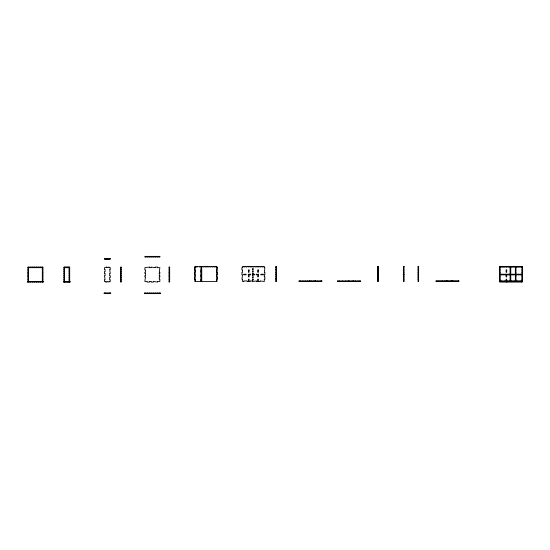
<?xml version="1.0" encoding="UTF-8"?>
<svg xmlns="http://www.w3.org/2000/svg" width="550" height="550" viewBox="0 0 550 550"><rect width="100%" height="100%" fill="white"/><g stroke="black" fill="none" stroke-linecap="round" stroke-linejoin="round"><path stroke-width="0.82" d="M275.839 266.97L276.416 266.97M377.678 266.97L378.256 266.97M403.432 266.97L404.009 266.97M418.041 266.97L418.619 266.97M499.551 266.97L522.5 266.97M275.839 267.548L276.416 267.548M499.551 267.548L500.122 267.548M521.923 267.548L522.5 267.548M27.906 267.664L42.9 267.664M63.91 267.664L69.678 267.664M120.642 267.664L121.22 267.664M169.084 267.664L169.661 267.664M377.678 268.702L378.256 268.702M510.159 268.702L510.737 268.702M63.91 269.397L64.487 269.397M69.101 269.397L69.678 269.397M120.642 269.397L121.22 269.397M275.839 269.397L276.416 269.397M377.678 269.857L378.256 269.857M510.159 269.857L510.737 269.857M27.906 269.974L28.483 269.974M42.323 269.974L42.9 269.974M169.084 269.974L169.661 269.974M275.839 269.974L276.416 269.974M403.432 269.974L404.009 269.974M418.041 269.974L418.619 269.974M499.551 269.974L500.122 269.974M515.35 269.974L515.928 269.974M521.923 269.974L522.5 269.974M377.678 271.012L378.256 271.012M510.159 271.012L510.737 271.012M63.91 271.7L64.487 271.7M69.101 271.7L69.678 271.7M120.642 271.7L121.22 271.7M377.678 272.161L378.256 272.161M510.159 272.161L510.737 272.161M27.906 272.278L28.483 272.278M42.323 272.278L42.9 272.278M169.084 272.278L169.661 272.278M275.839 272.278L276.416 272.278M403.432 272.278L404.009 272.278M418.041 272.278L418.619 272.278M499.551 272.278L500.122 272.278M515.35 272.278L515.928 272.278M521.923 272.278L522.5 272.278M377.678 273.316L378.256 273.316M510.159 273.316L510.737 273.316M27.906 273.433L28.483 273.433M42.323 273.433L42.9 273.433M63.91 273.433L64.487 273.433M69.101 273.433L69.678 273.433M120.642 273.433L121.22 273.433M169.084 273.433L169.661 273.433M275.839 274.237L276.416 274.237M377.678 274.237L378.256 274.237M403.432 274.237L404.009 274.237M499.551 274.237L522.5 274.237M275.839 274.587L276.416 274.587M418.041 274.587L418.619 274.587M275.839 274.814L276.416 274.814M377.678 274.814L378.256 274.814M403.432 274.814L404.009 274.814M499.551 274.814L522.5 274.814M27.906 275.736L28.483 275.736M42.323 275.736L42.9 275.736M63.91 275.736L64.487 275.736M69.101 275.736L69.678 275.736M120.642 275.736L121.22 275.736M169.084 275.736L169.661 275.736M377.678 275.736L378.256 275.736M510.159 275.736L510.737 275.736M27.906 276.891L28.483 276.891M42.323 276.891L42.9 276.891M169.084 276.891L169.661 276.891M275.839 276.891L276.416 276.891M377.678 276.891L378.256 276.891M403.432 276.891L404.009 276.891M418.041 276.891L418.619 276.891M499.551 276.891L500.122 276.891M510.159 276.891L510.737 276.891M515.35 276.891L515.928 276.891M521.923 276.891L522.5 276.891M63.91 277.468L64.487 277.468M69.101 277.468L69.678 277.468M120.642 277.468L121.22 277.468M377.678 278.046L378.256 278.046M510.159 278.046L510.737 278.046M275.839 278.623L276.416 278.623M27.906 279.201L28.483 279.201M42.323 279.201L42.9 279.201M169.084 279.201L169.661 279.201M275.839 279.201L276.416 279.201M377.678 279.201L378.256 279.201M403.432 279.201L404.009 279.201M418.041 279.201L418.619 279.201M499.551 279.201L500.122 279.201M510.159 279.201L510.737 279.201M515.35 279.201L515.928 279.201M521.923 279.201L522.5 279.201M63.91 279.778L64.487 279.778M69.101 279.778L69.678 279.778M120.642 279.778L121.22 279.778M377.678 280.349L378.256 280.349M510.159 280.349L510.737 280.349M275.839 280.926L276.416 280.926M377.678 280.926L378.256 280.926M403.432 280.926L404.009 280.926M499.551 280.926L522.5 280.926M120.642 281.504L121.22 281.504M169.084 281.504L169.661 281.504M522.211 281.504L522.211 282.081L499.84 282.081L499.84 281.504M521.923 266.399L521.923 281.504M521.806 281.504L521.806 282.081M520.768 266.399L520.768 266.97M520.768 274.237L520.768 274.814M520.08 280.926L520.08 281.504M519.619 266.399L519.619 266.97M518.464 266.399L518.464 266.97M518.464 274.237L518.464 274.814M517.77 280.926L517.77 281.504M517.309 266.399L517.309 266.97M516.154 266.399L516.154 266.97M516.154 274.237L516.154 274.814M515.928 266.399L515.928 281.504M515.35 266.399L515.35 281.504M515.006 266.399L515.006 266.97M514.195 280.926L514.195 281.504M513.851 266.399L513.851 266.97M513.851 274.237L513.851 274.814M512.696 266.399L512.696 266.97M512.181 274.237L512.181 274.814M511.892 280.926L511.892 281.504M511.541 266.399L511.541 266.97M510.737 266.399L510.737 281.504M510.393 266.399L510.393 266.97M510.159 266.399L510.159 281.504M509.871 274.237L509.871 274.814M509.238 266.399L509.238 266.97M508.2 274.237L508.2 274.814M508.083 266.399L508.083 266.97M507.849 280.926L507.849 281.504M506.701 266.399L506.701 266.97M506.701 281.504L506.701 279.201L506.124 279.201L506.124 281.504M506.413 281.504L506.413 282.081M506.124 266.399L506.124 266.97M505.89 274.237L505.89 274.814M504.852 280.926L504.852 281.504M504.742 266.399L504.742 266.97M503.587 266.399L503.587 266.97M503.587 274.237L503.587 274.814M502.432 266.399L502.432 266.97M501.394 280.926L501.394 281.504M501.277 266.399L501.277 266.97M501.277 274.237L501.277 274.814M500.122 266.399L500.122 281.504M458.294 280.926L458.294 281.504M457.139 280.926L457.139 281.504M455.984 280.926L455.984 281.504M454.836 280.926L454.836 281.504M453.681 280.926L453.681 281.504M452.526 280.926L452.526 281.504M452.299 280.926L452.299 281.504M451.722 280.926L451.722 281.504M451.371 280.926L451.371 281.504M450.223 280.926L450.223 281.504M449.068 280.926L449.068 281.504M447.913 280.926L447.913 281.504M447.109 280.926L447.109 281.504M446.758 280.926L446.758 281.504M446.531 280.926L446.531 281.504M445.61 280.926L445.61 281.504M444.455 280.926L444.455 281.504M443.073 280.926L443.073 281.504M442.496 280.926L442.496 281.504M441.107 280.926L441.107 281.504M439.959 280.926L439.959 281.504M438.804 280.926L438.804 281.504M437.649 280.926L437.649 281.504M436.494 280.926L436.494 281.504M359.796 280.926L359.796 281.504M357.954 280.926L357.954 281.504M355.644 280.926L355.644 281.504M353.801 280.926L353.801 281.504M353.224 280.926L353.224 281.504M352.069 280.926L352.069 281.504M349.766 280.926L349.766 281.504M348.611 280.926L348.611 281.504M348.033 280.926L348.033 281.504M345.73 280.926L345.73 281.504M342.732 280.926L342.732 281.504M339.268 280.926L339.268 281.504M338.002 280.926L338.002 281.504M321.276 280.926L321.276 281.504M320.127 280.926L320.127 281.504M317.817 280.926L317.817 281.504M315.507 280.926L315.507 281.504M315.281 280.926L315.281 281.504M314.703 280.926L314.703 281.504M313.204 280.926L313.204 281.504M311.534 280.926L311.534 281.504M310.09 280.926L310.09 281.504M309.512 280.926L309.512 281.504M309.224 280.926L309.224 281.504M307.553 280.926L307.553 281.504M305.243 280.926L305.243 281.504M302.94 280.926L302.94 281.504M300.63 280.926L300.63 281.504M299.482 280.926L299.482 281.504M216.714 266.399L216.714 281.504M201.726 266.399L201.726 281.504M200.915 266.399L200.915 281.504M195.147 266.399L195.147 281.504M159.858 293.04L159.858 293.618M159.28 256.382L159.28 256.96M159.28 293.04L159.28 293.618M157.547 256.382L157.547 256.96M157.547 293.04L157.547 293.618M155.244 256.382L155.244 256.96M155.244 293.04L155.244 293.618M153.512 256.382L153.512 256.96M153.512 293.04L153.512 293.618M151.209 256.382L151.209 256.96M151.209 293.04L151.209 293.618M149.476 256.382L149.476 256.96M149.476 293.04L149.476 293.618M147.173 256.382L147.173 256.96M147.173 293.04L147.173 293.618M145.441 256.382L145.441 256.96M145.441 293.04L145.441 293.618M144.863 293.04L144.863 293.618M110.261 293.04L110.261 293.618M109.684 258.658L109.684 259.236M109.684 293.04L109.684 293.618M109.113 258.658L109.113 259.236M109.113 293.04L109.113 293.618M107.958 258.658L107.958 259.236M107.958 293.04L107.958 293.618M106.803 258.658L106.803 259.236M106.803 293.04L106.803 293.618M105.648 258.658L105.648 259.236M105.648 293.04L105.648 293.618M105.071 258.658L105.071 259.236M105.071 293.04L105.071 293.618M104.5 293.04L104.5 293.618M69.678 282.081L69.678 267.087L63.91 267.087L63.91 282.081M69.101 267.087L69.101 282.081M68.523 267.087L68.523 267.664M68.523 281.504L68.523 282.081M67.368 267.087L67.368 267.664M67.368 281.504L67.368 282.081M66.22 267.087L66.22 267.664M66.22 281.504L66.22 282.081M65.065 267.087L65.065 267.664M65.065 281.504L65.065 282.081M64.487 267.087L64.487 282.081M42.9 282.081L42.9 267.087L27.906 267.087L27.906 282.081M42.323 267.087L42.323 282.081M40.59 267.087L40.59 267.664M40.59 281.504L40.59 282.081M38.287 267.087L38.287 267.664M38.287 281.504L38.287 282.081M36.554 267.087L36.554 267.664M36.554 281.504L36.554 282.081M34.244 267.087L34.244 267.664M34.244 281.504L34.244 282.081M32.519 267.087L32.519 267.664M32.519 281.504L32.519 282.081M30.209 267.087L30.209 267.664M30.209 281.504L30.209 282.081M28.483 267.087L28.483 282.081M159.858 256.382L144.863 256.382L144.863 256.96L159.858 256.96L159.858 256.382M110.261 258.658L104.5 258.658L104.5 259.236L110.261 259.236L110.261 258.658M196.185 266.399L195.037 266.399L195.037 267.548L194.459 267.548L194.459 269.974L195.037 269.974L195.037 272.278L194.459 272.278L194.459 274.587L195.037 274.587L194.459 279.201L195.037 279.201L195.037 281.504L201.032 281.504L201.032 279.201L201.609 279.201L201.609 281.504L216.831 281.504L216.831 279.201L217.408 279.201L217.408 276.891L216.831 276.891L216.831 274.587L217.408 274.587L217.408 272.278L216.831 272.278L217.408 267.548L216.831 267.548L216.831 266.399L215.676 266.399L215.676 266.97L214.528 266.97L214.528 266.399L213.373 266.399L213.373 266.97L212.218 266.97L212.218 266.399L211.062 266.399L211.062 266.97L209.914 266.97L209.914 266.399L208.759 266.399L208.759 266.97L207.604 266.97L207.604 266.399L206.449 266.399L206.449 266.97L205.301 266.97L205.301 266.399L204.146 266.399L204.146 266.97L202.991 266.97L202.991 266.399L201.609 266.399L201.609 266.97L201.032 266.97L201.032 266.399L199.65 266.399L199.65 266.97L197.34 266.399L197.34 266.97L196.185 266.97L196.185 266.399M243.657 266.399L242.502 266.399L242.502 267.548L241.931 267.548L241.931 269.974L242.502 269.974L242.502 272.278L241.931 272.278L241.931 274.814L242.502 274.814L241.931 279.201L242.502 279.201L242.502 281.504L243.774 281.504L243.774 280.926L247.232 280.926L247.232 281.504L248.504 281.504L248.504 279.201L249.081 279.201L249.081 281.504L250.229 281.504L250.229 280.926L252.539 280.926L252.539 281.504L256.575 280.926L256.575 281.504L257.73 281.504L257.73 279.201L258.308 279.201L258.308 281.504L260.15 281.504L260.15 280.926L264.303 281.504L264.303 279.201L264.88 279.201L264.88 276.891L264.303 276.891L264.303 274.814L264.88 274.814L264.88 272.278L264.303 272.278L264.88 267.548L264.303 267.548L264.303 266.399L263.147 266.399L263.147 266.97L261.999 266.97L261.999 266.399L260.844 266.399L260.844 266.97L259.689 266.97L259.689 266.399L258.534 266.399L258.534 266.97L257.379 266.97L257.379 266.399L256.231 266.399L256.231 266.97L255.076 266.97L255.076 266.399L253.921 266.399L253.921 266.97L252.766 266.97L252.766 266.399L251.618 266.399L251.618 266.97L250.463 266.97L250.463 266.399L249.081 266.399L249.081 266.97L248.504 266.97L248.504 266.399L247.115 266.399L247.115 266.97L245.967 266.97L245.967 266.399L244.812 266.399L244.812 266.97L243.657 266.97L243.657 266.399M276.416 266.399L275.839 266.399L275.839 281.504L276.416 281.504L276.416 266.399M378.256 266.399L377.678 266.399L377.678 281.504L378.256 281.504L378.256 266.399M404.009 266.399L403.432 266.399L403.432 281.504L404.009 281.504L404.009 266.399M418.619 266.399L418.041 266.399L418.041 281.504L418.619 281.504L418.619 266.399M522.5 266.399L499.551 266.399L499.551 281.504L522.5 281.504L522.5 266.399M106.803 267.087L104.5 267.664L104.5 269.397L105.071 269.397L105.071 271.7L104.5 271.7L104.5 273.433L105.071 273.433L105.071 275.736L104.5 275.736L105.071 279.778L104.5 279.778L104.5 281.504L105.648 281.504L105.648 282.081L106.803 282.081L106.803 281.504L109.113 282.081L109.113 281.504L110.261 281.504L110.261 279.778L109.684 279.778L109.684 277.468L110.261 277.468L110.261 275.736L109.684 275.736L109.684 273.433L110.261 273.433L109.684 269.397L110.261 269.397L110.261 267.664L109.113 267.664L109.113 267.087L106.803 267.664L106.803 267.087M121.22 267.087L120.642 267.087L120.642 282.081L121.22 282.081L121.22 267.087M149.476 267.087L144.863 267.664L144.863 269.974L145.441 269.974L145.441 272.278L144.863 272.278L144.863 273.433L145.441 273.433L145.441 275.736L144.863 275.736L144.863 276.891L145.441 276.891L144.863 281.504L147.173 281.504L147.173 282.081L149.476 282.081L149.476 281.504L151.209 281.504L151.209 282.081L153.512 282.081L153.512 281.504L157.547 282.081L157.547 281.504L159.858 281.504L159.858 279.201L159.28 279.201L159.28 276.891L159.858 276.891L159.858 275.736L159.28 275.736L159.28 273.433L159.858 273.433L159.858 272.278L159.28 272.278L159.858 267.664L157.547 267.664L157.547 267.087L155.244 267.087L155.244 267.664L151.209 267.087L151.209 267.664L149.476 267.664L149.476 267.087M169.661 267.087L169.084 267.087L169.084 282.081L169.661 282.081L169.661 267.087M253.117 268.702L252.539 268.702L252.539 269.857L253.117 269.857L253.117 268.702M201.609 269.974L201.032 269.974L201.032 272.278L201.609 272.278L201.609 269.974M249.081 269.974L248.504 269.974L248.504 272.278L249.081 272.278L249.081 269.974M258.308 269.974L257.73 269.974L257.73 272.278L258.308 272.278L258.308 269.974M506.701 269.974L506.124 269.974L506.124 272.278L506.701 272.278L506.701 269.974M253.117 271.012L252.539 271.012L252.539 272.161L253.117 272.161L253.117 271.012M253.117 273.316L252.539 273.316L252.251 274.237L252.539 275.736L253.117 275.736L253.117 274.814L254.554 274.814L254.554 274.237L253.117 274.237L253.117 273.316M245.967 274.237L243.657 274.237L243.657 274.814L245.967 274.814L245.967 274.237M250.58 274.237L248.27 274.237L248.504 276.891L249.081 276.891L249.081 274.814L250.58 274.814L250.58 274.237M258.534 274.237L256.231 274.237L256.231 274.814L257.73 274.814L257.73 276.891L258.308 276.891L258.534 274.237M263.147 274.237L260.844 274.237L260.844 274.814L263.147 274.814L263.147 274.237M201.609 274.587L201.032 274.587L201.032 276.891L201.609 276.891L201.609 274.587M506.701 274.587L506.124 274.587L506.124 276.891L506.701 276.891L506.701 274.587M253.117 276.891L252.539 276.891L252.539 278.046L253.117 278.046L253.117 276.891M253.117 279.201L252.539 279.201L252.539 280.349L253.117 280.349L253.117 279.201M321.853 280.926L298.904 280.926L298.904 281.504L321.853 281.504L321.853 280.926M360.374 280.926L337.425 280.926L337.425 281.504L360.374 281.504L360.374 280.926M458.872 280.926L435.916 280.926L435.916 281.504L458.872 281.504L458.872 280.926M43.299 281.504L27.5 281.504L27.5 282.081L43.299 282.081L43.299 281.504M70.084 281.504L63.504 281.504L63.504 282.081L70.084 282.081L70.084 281.504M110.667 293.04L104.094 293.04L104.094 293.618L110.667 293.618L110.667 293.04M160.263 293.04L144.458 293.04L144.458 293.618L160.263 293.618L160.263 293.04"/></g></svg>
